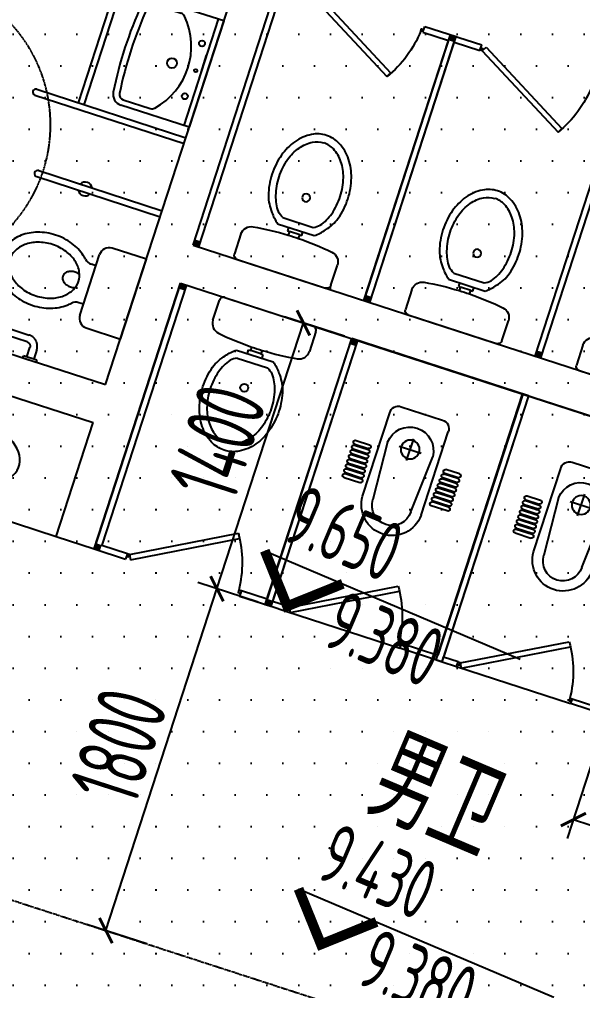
# Model space of a CAD drawing. Extents: x 11778731 to 12007717, y -6694179 to -6363962.
# Drawn here: x 11950572 to 11953391, y -6393842 to -6388979 of the extents above; entities that cross this region are included whole.
import ezdxf
from ezdxf.enums import TextEntityAlignment as Align

# ---------------------------------------------------------------- set-up
doc = ezdxf.new("R2010")
doc.units = 0
doc.header["$LTSCALE"] = 10
doc.header["$MEASUREMENT"] = 0
for name, pattern in [('A3-RG-axis-100$0$CENTER', [2, 1.25, -0.25, 0.25, -0.25]), ('A3-RX-3F$0$AUDIT_I_130807214254-2', [0]), ('A3-RX-3F$0$HIDDEN', [0.375, 0.25, -0.125])]:
    doc.linetypes.add(name, pattern=pattern)
for name, color, linetype in [('A3-RB-3F-100$0$A-DIMS-100', 1, 'Continuous'), ('A3-RG-axis-100$0$A-GRID', 1, 'A3-RG-axis-100$0$CENTER'), ('A3-RI-3F$0$A-HATCH', 8, 'Continuous'), ('A3-RI-3F$0$A-WALL', 7, 'Continuous'), ('A3-RX-3F$0$A-FIXT', 55, 'Continuous'), ('A3-RX-3F$0$A-SYMB-SHAF', 190, 'Continuous'), ('A3-RX-3F$0$B1-WC-FIXT', 55, 'A3-RX-3F$0$AUDIT_I_130807214254-2'), ('A3-SYMB-3F-100$0$A-SYMB', 4, 'Continuous'), ('A3-SYMB-3F-100$0$A-SYMB-AREA', 4, 'Continuous'), ('A3-SYMB-3F-100$0$A-SYMB-NAME', 4, 'Continuous'), ('A3-SYMB-3F-100$0$A-SYMB-NAME-E', 4, 'Continuous')]:
    doc.layers.add(name, color=color, linetype=linetype)
doc.styles.add('A3-RB-3F-100$0$XD2008', font='xd-hzs.shx', dxfattribs={"width": 0.7, "bigfont": 'xd-hztxt.shx'})
doc.styles.add('A3-SYMB-3F-100$0$ECADI', font='hzs.shx', dxfattribs={"width": 0.7, "bigfont": 'hztxt.shx'})
doc.styles.add('A3-SYMB-3F-100$0$XD2008', font='hzs.shx', dxfattribs={"width": 0.7, "bigfont": 'hztxt.shx'})
doc.dimstyles.new('A3-RB-3F-100$0$XD100$0', dxfattribs={"dimscale": 100, "dimtxt": 3.5, "dimasz": 1, "dimexe": 1, "dimexo": 2, "dimgap": 0.5, "dimtad": 1, "dimdec": 0, "dimdsep": 46, "dimtxsty": 'A3-RB-3F-100$0$XD2008', "dimblk1": 'A3-RB-3F-100$0$_ARCHTICK', "dimblk2": 'A3-RB-3F-100$0$_ARCHTICK', "dimsah": 1, "dimcen": 2.5, "dimclrt": 4, "dimaunit": 1, "dimadec": 0, "dimazin": 0, "dimtfac": 1, "dimtdec": 0, "dimtix": 1, "dimtmove": 0, "dimatfit": 3, "dimfxl": 0, "dimtolj": 1, "dimtzin": 0, "dimarcsym": 0})

# ---------------------------------------------------------------- blocks, each defined once
blk = doc.blocks.new('A3-RI-3F')
at = {"layer": 'A3-RI-3F$0$A-HATCH'}
h = blk.add_hatch(dxfattribs=at)
h.set_pattern_fill('DOTS', color=256, scale=100, style=0)
h.set_pattern_definition([(0, (0, 0), (79.375, 158.75), [0, -158.75])])
h.paths.add_polyline_path([(11946737.1, -6391577), (11948653, -6385680.5), (11951648.8, -6386653.9), (11951711, -6386463.8), (11951758.1, -6386479.1), (11952036.3, -6385623.2), (11956268.5, -6386998.3), (11953595.5, -6395224.9), (11948982.8, -6393726.2), (11949060.1, -6393488.4), (11949440.5, -6393612), (11949780.4, -6392565.9)])
h.paths.add_polyline_path([(11954460.7, -6392562), (11954831.5, -6391420.7), (11954137.3, -6391195.1), (11953766.4, -6392336.4)], flags=16)
at = {"layer": 'A3-RI-3F$0$A-WALL'}
for p, q in [((11951441, -6390108.8), (11951873.6, -6388777.3)), ((11951003.6, -6390807.8), (11951621.6, -6388905.7)), ((11951441, -6390108.8), (11954893.3, -6391230.5)), ((11948259.8, -6390126.6), (11950941.8, -6390998)), ((11948958.8, -6390143.4), (11951003.6, -6390807.8)), ((11950946.6, -6391630.5), (11951379.2, -6390299)), ((11951379.2, -6390299), (11953947.1, -6391133.3)), ((11950756.4, -6391568.6), (11950941.8, -6390998)), ((11950756.4, -6391568.6), (11950946.6, -6391630.5))]:
    blk.add_line(p, q, dxfattribs=at)
blk = doc.blocks.new('A3-RG-axis-100')
at = {"layer": 'A3-RG-axis-100$0$A-GRID'}
blk.add_line((11940623, -6390168.8), (12004268, -6410848.3), dxfattribs=at)
blk = doc.blocks.new('A3-SYMB-3F-100$0$ECADI-TAG-ROOM')
at = {"layer": 'A3-SYMB-3F-100$0$A-SYMB-AREA', "style": 'A3-SYMB-3F-100$0$ECADI', "width": 0.7}
blk.add_attdef('340M2', text='', height=2.5, dxfattribs=at).set_placement((7.167, -1.75), align=Align.MIDDLE_LEFT)
at = {"layer": 'A3-SYMB-3F-100$0$A-SYMB-NAME', "style": 'A3-SYMB-3F-100$0$ECADI', "width": 0.7}
blk.add_attdef('CHINESENAME', (-5.125, 0.088), '', height=4.5, dxfattribs=at)
at = {"layer": 'A3-SYMB-3F-100$0$A-SYMB-NAME-E', "style": 'A3-SYMB-3F-100$0$ECADI', "width": 0.7}
for tag, p in [('ENGLISHHIGH', (-5.125, 8.04)), ('ENGLISHLOW', (-5.125, 4.84))]:
    blk.add_attdef(tag, p, '', height=2.5, dxfattribs=at)
blk = doc.blocks.new('A3-SYMB-3F-100$0$ECADI-TAG-HGHT（国标）')
at = {"color": 1}
blk.add_line((-2.121, 2.121), (11.768, 2.121), dxfattribs=at)
at = {"color": 1, "const_width": 0.5}
blk.add_lwpolyline([(-2.121, 2.121), (0, 0), (2.121, 2.121)], dxfattribs=at)
at = {"color": 1}
blk.add_point((-1.481, 4.6), dxfattribs=at)
at = {"style": 'A3-SYMB-3F-100$0$XD2008', "width": 0.7}
blk.add_attdef('FL', text='', height=3, dxfattribs=at).set_placement((-2.689, 2.967), align=Align.RIGHT)
for tag, p in [('F.F.L.', (2.284, 2.967)), ('T.O.S.', (2.284, -1.104))]:
    blk.add_attdef(tag, p, '', height=3, dxfattribs=at)
blk = doc.blocks.new('A3-SYMB-3F-100')
at = {"layer": 'A3-SYMB-3F-100$0$A-SYMB'}
ref = blk.add_blockref('A3-SYMB-3F-100$0$ECADI-TAG-HGHT（国标）', (11951912.6, -6391917.6), dxfattribs=dict(at, xscale=100, yscale=99.99999999999999, rotation=337))
ref.add_attrib('F.F.L.', '9.650', (11951877.8, -6391580.5), dxfattribs={"layer": '0', "height": 300, "rotation": 337, "style": 'A3-SYMB-3F-100$0$XD2008', "width": 0.7})
ref.add_attrib('T.O.S.', '9.380', (11952079.7, -6392108.5), dxfattribs={"layer": '0', "height": 300, "rotation": 337, "style": 'A3-SYMB-3F-100$0$XD2008', "width": 0.7})
ref = blk.add_blockref('A3-SYMB-3F-100$0$ECADI-TAG-ROOM', (11952757.5, -6393156.8), dxfattribs=dict(at, xscale=99.99999999989046, yscale=100.0000000001164, rotation=337))
ref.add_attrib('CHINESENAME', '男卫', (11952289.2, -6392948.5), dxfattribs={"height": 450, "rotation": 337, "style": 'A3-SYMB-3F-100$0$ECADI', "width": 0.7})
ref = blk.add_blockref('A3-SYMB-3F-100$0$ECADI-TAG-HGHT（国标）', (11952081.6, -6393611), dxfattribs=dict(at, xscale=100, yscale=99.99999999999999, rotation=337))
ref.add_attrib('F.F.L.', '9.430', (11952046.8, -6393273.9), dxfattribs={"layer": '0', "height": 300, "rotation": 337, "style": 'A3-SYMB-3F-100$0$XD2008', "width": 0.7})
ref.add_attrib('T.O.S.', '9.380', (11952248.6, -6393801.9), dxfattribs={"layer": '0', "height": 300, "rotation": 337, "style": 'A3-SYMB-3F-100$0$XD2008', "width": 0.7})
blk = doc.blocks.new('A3-RB-3F-100$0$_ARCHTICK')
at = {"color": 0, "linetype": 'ByBlock', "const_width": 0.15}
blk.add_lwpolyline([(-0.5, -0.5), (0.5, 0.5)], dxfattribs=at)
blk = doc.blocks.new('*D977')
at = {"layer": 'A3-RB-3F-100$0$A-DIMS-100', "color": 0, "lineweight": -2}
for p, q in [((11951561, -6391830.1), (11951993.6, -6390498.6)), ((11952199.2, -6390565.4), (11951898.5, -6390467.7)), ((11951766.5, -6391896.9), (11951465.9, -6391799.2))]:
    blk.add_line(p, q, dxfattribs=at)
at = {"layer": 'A3-RB-3F-100$0$A-DIMS-100', "color": 0, "lineweight": -2, "xscale": 100, "yscale": 100, "zscale": 100}
for p, rotation in [((11951993.6, -6390498.6), 71.99999999990527), ((11951561, -6391830.1), 251.9999999999052)]:
    blk.add_blockref('A3-RB-3F-100$0$_ARCHTICK', p, dxfattribs=dict(at, rotation=rotation))
at = {"layer": 'A3-RB-3F-100$0$A-DIMS-100', "color": 4, "insert": (11951563.3, -6391094.8), "char_height": 350, "attachment_point": 5, "rotation": 72, "style": 'A3-RB-3F-100$0$XD2008'}
blk.add_mtext('\\A1;1400', dxfattribs=at)
blk = doc.blocks.new('*D978')
at = {"layer": 'A3-RB-3F-100$0$A-DIMS-100', "color": 0, "lineweight": -2}
for p, q in [((11951766.5, -6391896.9), (11951465.9, -6391799.2)), ((11951004.8, -6393542), (11951561, -6391830.1)), ((11951210.3, -6393608.8), (11950909.7, -6393511.1))]:
    blk.add_line(p, q, dxfattribs=at)
at = {"layer": 'A3-RB-3F-100$0$A-DIMS-100', "color": 0, "lineweight": -2, "xscale": 100, "yscale": 100, "zscale": 100}
for p, rotation in [((11951561, -6391830.1), 71.99999999992693), ((11951004.8, -6393542), 251.9999999999269)]:
    blk.add_blockref('A3-RB-3F-100$0$_ARCHTICK', p, dxfattribs=dict(at, rotation=rotation))
at = {"layer": 'A3-RB-3F-100$0$A-DIMS-100', "color": 4, "insert": (11951068.9, -6392616.5), "char_height": 350, "attachment_point": 5, "rotation": 72, "style": 'A3-RB-3F-100$0$XD2008'}
blk.add_mtext('\\A1;1800', dxfattribs=at)
blk = doc.blocks.new('*D979')
at = {"layer": 'A3-RB-3F-100$0$A-DIMS-100', "color": 0, "lineweight": -2}
for p, q in [((11951904.5, -6388682.2), (11952059.4, -6388205.4)), ((11952028.5, -6388300.5), (11955480.9, -6389422.3)), ((11955356.9, -6389803.9), (11955511.8, -6389327.2))]:
    blk.add_line(p, q, dxfattribs=at)
at = {"layer": 'A3-RB-3F-100$0$A-DIMS-100', "color": 0, "lineweight": -2, "xscale": 100, "yscale": 100, "zscale": 100}
for p, rotation in [((11952028.5, -6388300.5), 161.9999998645368), ((11955480.9, -6389422.3), 341.9999998645368)]:
    blk.add_blockref('A3-RB-3F-100$0$_ARCHTICK', p, dxfattribs=dict(at, rotation=rotation))
at = {"layer": 'A3-RB-3F-100$0$A-DIMS-100', "color": 4, "insert": (11953824.2, -6388647.4), "char_height": 350, "attachment_point": 5, "rotation": 342, "style": 'A3-RB-3F-100$0$XD2008'}
blk.add_mtext('\\A1;3630', dxfattribs=at)
blk = doc.blocks.new('*D1080')
at = {"layer": 'A3-RB-3F-100$0$A-DIMS-100', "color": 0, "lineweight": -2}
for p, q in [((11950008.1, -6394059.3), (11950264.6, -6393269.9)), ((11950925.9, -6394357.5), (11949913, -6394028.4)), ((11949946.3, -6394249.5), (11950008.1, -6394059.3)), ((11950864.1, -6394547.7), (11949851.2, -6394218.6))]:
    blk.add_line(p, q, dxfattribs=at)
at = {"layer": 'A3-RB-3F-100$0$A-DIMS-100', "color": 0, "lineweight": -2, "xscale": 100, "yscale": 100, "zscale": 100}
for p, rotation in [((11950008.1, -6394059.3), 72.00000000019114), ((11949946.3, -6394249.5), 252.0000000001912)]:
    blk.add_blockref('A3-RB-3F-100$0$_ARCHTICK', p, dxfattribs=dict(at, rotation=rotation))
at = {"layer": 'A3-RB-3F-100$0$A-DIMS-100', "color": 4, "insert": (11949937.8, -6393547.5), "char_height": 350, "attachment_point": 5, "rotation": 72, "style": 'A3-RB-3F-100$0$XD2008'}
blk.add_mtext('\\A1;200', dxfattribs=at)
blk = doc.blocks.new('*D1086')
at = {"layer": 'A3-RB-3F-100$0$A-DIMS-100', "color": 0, "lineweight": -2}
for p, q in [((11953452.6, -6392655), (11953314.1, -6393081.2)), ((11954337.1, -6392942.4), (11954198.6, -6393368.6)), ((11953345, -6392986.1), (11954229.5, -6393273.5))]:
    blk.add_line(p, q, dxfattribs=at)
at = {"layer": 'A3-RB-3F-100$0$A-DIMS-100', "color": 0, "lineweight": -2, "xscale": 100, "yscale": 100, "zscale": 100}
for p, rotation in [((11953345, -6392986.1), 162.0000000157646), ((11954229.5, -6393273.5), 342.0000000157646)]:
    blk.add_blockref('A3-RB-3F-100$0$_ARCHTICK', p, dxfattribs=dict(at, rotation=rotation))
at = {"layer": 'A3-RB-3F-100$0$A-DIMS-100', "color": 4, "insert": (11953856.8, -6392915.8), "char_height": 350, "attachment_point": 5, "rotation": 342, "style": 'A3-RB-3F-100$0$XD2008'}
blk.add_mtext('\\A1;930', dxfattribs=at)
blk = doc.blocks.new('A3-RX-3F$0$A-1-1-X-toilel$0$A-1-10-01~10(B1~wd)$0$A1088D2A')
for p, q in [((-0.43, 0), (0.43, 0)), ((-0.47, -0.2353), (-0.47, -0.04)), ((0.47, -0.04), (0.47, -0.2353)), ((-0.1763, -0.431), (0.1809, -0.431)), ((-0.07, -0.3957), (-0.05, -0.3957)), ((-0.07, -0.431), (-0.07, -0.3957)), ((-0.05, -0.3957), (-0.05, -0.3605)), ((0.05, -0.3957), (-0.05, -0.3957)), ((0.05, -0.3605), (0.05, -0.3957)), ((0.05, -0.3957), (0.07, -0.3957)), ((0.07, -0.3957), (0.07, -0.431)), ((-0.1484, -0.4997), (0.1484, -0.4997))]:
    blk.add_line(p, q)
for points in [[(0.0023, -1.35, -0.128381), (-0.1331, -1.3146, -0.106268), (-0.2594, -1.2034, -0.085065), (-0.3382, -1.047, -0.074422), (-0.3678, -0.8494, -0.074422), (-0.3382, -0.6518, -0.093985), (-0.2594, -0.5143, -0.073872), (-0.1763, -0.431, -0.130921)], [(0.1809, -0.431, -0.073872), (0.264, -0.5143, -0.093985), (0.3428, -0.6518, -0.074422), (0.3724, -0.8494, -0.074422), (0.3428, -1.047, -0.085065), (0.264, -1.2034, -0.106268), (0.1378, -1.3146, -0.128381), (0.0023, -1.35, -0.130921)], [(-0.1484, -0.4997, 0.073654), (-0.2043, -0.5395, 0.085065), (-0.2718, -0.6735, 0.074422), (-0.2982, -0.8494, 0.074422), (-0.2718, -1.0253, 0.085065), (-0.2043, -1.1593, 0.106268), (-0.1015, -1.2499, 0.128381), (-0.0023, -1.2758, 0.131396)], [(0.1484, -0.4997, -0.073654), (0.2043, -0.5395, -0.085065), (0.2718, -0.6735, -0.074422), (0.2982, -0.8494, -0.074422), (0.2718, -1.0253, -0.085065), (0.2043, -1.1593, -0.106268), (0.1015, -1.2499, -0.128381), (0.0023, -1.2758, -0.131396)]]:
    blk.add_lwpolyline(points, format="xyb")
blk.add_circle((0, -0.7407), 0.037)
for centre, radius, start, end in [((0.43, -0.04), 0.04, 0, 90), ((-0.43, -0.04), 0.04, 90, 180), ((-0.37, -0.2353), 0.1, 180, 262.06814), ((0.37, -0.2353), 0.1, 277.93186, 0), ((0, 2.4203), 2.7813, 262.06814, 268.96991), ((0, 2.4203), 2.7813, 271.03009, 277.93186), ((0, 2.4203), 2.7813, 268.96991, 271.03009)]:
    blk.add_arc(centre, radius, start, end)
blk = doc.blocks.new('A3-RX-3F$0$A-1-1-X-toilel$0$A-1-10-01~10(B1~wd)$0$A1088D2B')
for p, q in [((-465, 0), (-465, -1400)), ((-435, 0), (-435, -1370)), ((435, 0), (435, -1370)), ((465, 0), (465, -1400)), ((-289.1, -1372.6), (197.8, -1102.6)), ((197.8, -1102.6), (210.9, -1125.3)), ((-275.9, -1395.3), (210.9, -1125.3)), ((-465, -1400), (-300, -1400)), ((-435, -1370), (-300, -1370)), ((-300, -1370), (-300, -1400)), ((-289.1, -1372.6), (-275.9, -1395.3)), ((300, -1370), (435, -1370)), ((300, -1370), (300, -1400)), ((300, -1400), (465, -1400))]:
    blk.add_line(p, q)
for points in [[(-299.8, -1384.1), (-289.1, -1384.1), (-289.1, -1372.6), (-299.8, -1372.6)], [(300, -1372.6), (288, -1372.6), (288, -1384.1), (300, -1384.1)]]:
    blk.add_lwpolyline(points)
blk.add_arc((-270.5, -1409.4), 559.9, 3.7719, 33.231)
for points in [[(-465, -30), (-435, -30), (-465, 0), (-435, 0)], [(435, -30), (465, -30), (435, 0), (465, 0)], [(-465, -1400), (-435, -1400), (-465, -1370), (-435, -1370)], [(435, -1400), (465, -1400), (435, -1370), (465, -1370)]]:
    blk.add_trace(points)
at = {"xscale": 540, "yscale": 540, "zscale": 540}
blk.add_blockref('A3-RX-3F$0$A-1-1-X-toilel$0$A-1-10-01~10(B1~wd)$0$A1088D2A', (0, 0), dxfattribs=at)
blk = doc.blocks.new('A3-RX-3F$0$_LV1')
for p, q in [((-280, 0), (280, 0)), ((-280, 0), (-280, -360.7)), ((280, 0), (280, -360.7)), ((-280, -29), (280, -29)), ((0.2, -29), (-89.8, -29)), ((-89.8, -29), (90.2, -29)), ((-250.9, -356.5), (-250.9, -214.3)), ((251.3, -356.4), (251.3, -214.6))]:
    blk.add_line(p, q)
for centre, radius in [((-138.9, -69.1), 15), ((0, -56.7), 8), ((138.9, -69.1), 15), ((0.9, -181.6), 24.9)]:
    blk.add_circle(centre, radius)
for centre, radius, start, end in [((0, -452.1), 353.9, 46.7581, 133.1543), ((-222.9, -214.3), 28, 133.1543, 180), ((223.3, -214.6), 28, 0, 46.7581), ((-224, -360.7), 56, 180, 263.481), ((-222.9, -356.5), 28, 180, 263.4984), ((0, 1599.6), 1996.7, 263.4984, 276.5122), ((223.3, -356.4), 28, 276.5122, 0), ((224, -360.7), 56, 276.519, 0), ((0, 1599.6), 2029, 263.481, 276.519)]:
    blk.add_arc(centre, radius, start, end)
blk = doc.blocks.new('A3-RX-3F$0$_LV5')
for p, q in [((210.1, 0), (-210.1, 0)), ((-210.1, 0), (-210.1, -180)), ((210.1, -180), (210.1, 0)), ((160.1, -230), (-160.1, -230)), ((-101.4, -230), (-101.4, -254.3)), ((101.4, -230), (101.4, -254.1))]:
    blk.add_line(p, q)
blk.add_lwpolyline([(-135.1, -469.4, 0.080312), (-123, -544.2, 0.089014), (-91.8, -601.5, 0.104918), (-45.6, -639.3, 0.119812), (0.1, -650.4, 0.119812), (45.8, -639.3, 0.104918), (92, -601.5, 0.089014), (123.2, -544.2, 0.080312), (135.3, -469.4, 0.080312), (123.2, -394.6, 0.089014), (92, -337.3, 0.104918), (45.8, -299.5, 0.119812), (0.1, -288.4, 0.119812), (-45.6, -299.5, 0.104918), (-91.8, -337.3, 0.089014), (-123, -394.6, 0.080312)], format="xyb", close=True)
for points in [[(-38.7, -318.5, 0.073567), (-35.6, -339.5, 0.084454), (-27.4, -356, 0.10642), (-14.1, -367.8, 0.129709), (0, -371.5, 0.129709), (14.1, -367.8, 0.10642), (27.4, -356, 0.084454), (35.6, -339.5, 0.073567), (38.7, -318.5, 0.073567), (35.6, -297.5, 0.014016), (34.7, -294.6, 0.10642)], [(-34.7, -294.7, 0.013578), (-35.6, -297.5, 0.073567), (-38.7, -318.5, 0.073567)]]:
    blk.add_lwpolyline(points, format="xyb")
for centre, radius, start, end in [((-160.1, -180), 50, 180, 270), ((160.1, -180), 50, 270, 0), ((20.4, -427.3), 193.8, 134.8144, 141.2863), ((-151.4, -254.3), 50, 314.8144, 0), ((151.4, -254.1), 50, 180, 225.2555), ((-20.2, -427.3), 193.8, 38.7137, 45.2555), ((52.2, -452.8), 234.6, 141.2863, 161.6333), ((-52, -452.8), 234.6, 18.3667, 38.7137), ((102.3, -469.4), 287.4, 161.6333, 180), ((-102.1, -469.4), 287.4, 0, 18.3667), ((102.3, -469.4), 287.4, 180, 198.3667), ((-102.1, -469.4), 287.4, 341.6333, 0), ((52.2, -486), 234.6, 198.3667, 218.7137), ((-52, -486), 234.6, 321.2863, 341.6333), ((20.4, -511.6), 193.8, 218.7137, 242.6714), ((-20.2, -511.6), 193.8, 297.3286, 321.2863), ((0.1, -550.8), 149.6, 242.6714, 270), ((0.1, -550.8), 149.6, 270, 297.3286)]:
    blk.add_arc(centre, radius, start, end)
blk = doc.blocks.new('A3-RX-3F$0$J-手盆-528x388-b')
for p, q in [((-24, -112), (-24, -24)), ((24, -24), (24, -112))]:
    blk.add_line(p, q)
for centre, radius in [((-72, -34), 24), ((72, -34), 24), ((0, -207), 20)]:
    blk.add_circle(centre, radius)
at = {"extrusion": (0, 0, -1)}
for centre, start_param, end_param in [((0, -24), 5.497787, 8.63938), ((0, -112), 2.356194, 5.497787)]:
    blk.add_ellipse(centre, major_axis=(-17, 17), ratio=1, start_param=start_param, end_param=end_param, dxfattribs=at)
blk.add_ellipse((0, -230), major_axis=(-264, 0), ratio=0.606061, start_param=4.803424, end_param=10.90454)
blk = doc.blocks.new('A3-RX-3F$0$BI-W-db')
at = {"layer": 'A3-RX-3F$0$A-FIXT'}
for p, q in [((-10343.2, 5642.9), (-10343.2, 6572.9)), ((-8943.2, 6572.9), (-10343.2, 6572.9)), ((-8943.2, 6572.9), (-8943.2, 6542.5)), ((-10343.2, 6542.5), (-8968.6, 6542.5)), ((-8943.2, 6542.5), (-8968.6, 6542.5)), ((-8968.6, 6465.4), (-8968.6, 6542.5)), ((-8943.2, 6542.5), (-8943.2, 6465.4)), ((-8966, 6454.5), (-9236, 5967.6)), ((-8943.3, 6441.4), (-9213.3, 5954.5)), ((-8943.2, 6465.4), (-8968.6, 6465.4)), ((-8966, 6454.5), (-8943.3, 6441.4)), ((-8943.2, 6465.4), (-8943.2, 5865.4)), ((-9855.1, 6404.5), (-9855.1, 6404.5)), ((-9845.1, 6394.5), (-9845.1, 6324)), ((-9840.1, 6394.5), (-9840.1, 6322)), ((-9830.1, 6404.5), (-9830.1, 6404.5)), ((-9820.1, 6394.5), (-9820.1, 6322)), ((-9815.1, 6394.5), (-9815.1, 6320.1)), ((-9805.1, 6404.5), (-9805.1, 6404.5)), ((-9795.1, 6394.5), (-9795.1, 6320.1)), ((-9790.1, 6394.5), (-9790.1, 6318.1)), ((-9780.1, 6404.5), (-9780.1, 6404.5)), ((-9770.1, 6394.5), (-9770.1, 6318.1)), ((-9765.1, 6394.5), (-9765.1, 6316.2)), ((-9755.1, 6404.5), (-9755.1, 6404.5)), ((-9745.1, 6394.5), (-9745.1, 6316.2)), ((-9740.1, 6394.5), (-9740.1, 6314.2)), ((-9730.1, 6404.5), (-9730.1, 6404.5)), ((-9720.1, 6394.5), (-9720.1, 6314.2)), ((-9715.1, 6394.5), (-9715.1, 6312.3)), ((-9705.1, 6404.5), (-9705.1, 6404.5)), ((-9695.1, 6394.5), (-9695.1, 6312.3)), ((-9690.1, 6394.5), (-9690.1, 6310.4)), ((-9680.1, 6404.5), (-9680.1, 6404.5)), ((-9670.1, 6394.5), (-9670.1, 6310.4)), ((-9608.8, 6276.6), (-10047.7, 6276.6)), ((-9855.1, 6314), (-9855.1, 6314)), ((-9830.1, 6314), (-9830.1, 6314)), ((-9830.1, 6312), (-9830.1, 6312)), ((-9805.1, 6314), (-9805.1, 6314)), ((-9805.1, 6310.1), (-9805.1, 6310.1)), ((-9780.1, 6308.1), (-9780.1, 6308.1)), ((-9755.1, 6306.2), (-9755.1, 6306.2)), ((-9730.1, 6304.2), (-9730.1, 6304.2)), ((-9705.1, 6302.3), (-9705.1, 6302.3)), ((-9680.1, 6300.4), (-9680.1, 6300.4)), ((-10095.1, 6231.1), (-10095.1, 6014.2)), ((-9905.1, 6241.3), (-9608.8, 6222.7)), ((-9905.1, 6179.8), (-9905.1, 6065.5)), ((-9848, 6122.7), (-9962.3, 6122.7)), ((-9608.8, 6022.7), (-9905.1, 6004)), ((-9608.8, 5968.8), (-10047.7, 5968.8)), ((-9805.1, 5935.3), (-9805.1, 5935.3)), ((-9805.1, 5935.3), (-9805.1, 5935.3)), ((-9780.1, 5937.3), (-9780.1, 5937.3)), ((-9780.1, 5937.3), (-9780.1, 5937.3)), ((-9755.1, 5939.2), (-9755.1, 5939.2)), ((-9755.1, 5939.2), (-9755.1, 5939.2)), ((-9730.1, 5941.1), (-9730.1, 5941.1)), ((-9730.1, 5941.1), (-9730.1, 5941.1)), ((-9705.1, 5943.1), (-9705.1, 5943.1)), ((-9705.1, 5943.1), (-9705.1, 5943.1)), ((-9690.1, 5850.9), (-9690.1, 5935)), ((-9690.1, 5850.9), (-9690.1, 5935)), ((-9680.1, 5945), (-9680.1, 5945)), ((-9680.1, 5945), (-9680.1, 5945)), ((-9670.1, 5850.9), (-9670.1, 5935)), ((-9670.1, 5850.9), (-9670.1, 5935)), ((-9865.1, 5850.9), (-9865.1, 5921.4)), ((-9865.1, 5850.9), (-9865.1, 5921.4)), ((-9855.1, 5931.4), (-9855.1, 5931.4)), ((-9855.1, 5931.4), (-9855.1, 5931.4)), ((-9845.1, 5850.9), (-9845.1, 5921.4)), ((-9845.1, 5850.9), (-9845.1, 5921.4)), ((-9840.1, 5850.9), (-9840.1, 5923.4)), ((-9840.1, 5850.9), (-9840.1, 5923.4)), ((-9830.1, 5933.4), (-9830.1, 5933.4)), ((-9830.1, 5933.4), (-9830.1, 5933.4)), ((-9830.1, 5931.4), (-9830.1, 5931.4)), ((-9830.1, 5931.4), (-9830.1, 5931.4)), ((-9820.1, 5850.9), (-9820.1, 5923.4)), ((-9820.1, 5850.9), (-9820.1, 5923.4)), ((-9815.1, 5850.9), (-9815.1, 5925.3)), ((-9815.1, 5850.9), (-9815.1, 5925.3)), ((-9805.1, 5931.4), (-9805.1, 5931.4)), ((-9805.1, 5931.4), (-9805.1, 5931.4)), ((-9795.1, 5850.9), (-9795.1, 5925.3)), ((-9795.1, 5850.9), (-9795.1, 5925.3)), ((-9790.1, 5850.9), (-9790.1, 5927.3)), ((-9790.1, 5850.9), (-9790.1, 5927.3)), ((-9770.1, 5850.9), (-9770.1, 5927.3)), ((-9770.1, 5850.9), (-9770.1, 5927.3)), ((-9765.1, 5850.9), (-9765.1, 5929.2)), ((-9765.1, 5850.9), (-9765.1, 5929.2)), ((-9745.1, 5850.9), (-9745.1, 5929.2)), ((-9745.1, 5850.9), (-9745.1, 5929.2)), ((-9740.1, 5850.9), (-9740.1, 5931.1)), ((-9740.1, 5850.9), (-9740.1, 5931.1)), ((-9720.1, 5850.9), (-9720.1, 5931.1)), ((-9720.1, 5850.9), (-9720.1, 5931.1)), ((-9715.1, 5850.9), (-9715.1, 5933.1)), ((-9715.1, 5850.9), (-9715.1, 5933.1)), ((-9695.1, 5850.9), (-9695.1, 5933.1)), ((-9695.1, 5850.9), (-9695.1, 5933.1)), ((-9855.1, 5840.9), (-9855.1, 5840.9)), ((-9855.1, 5840.9), (-9855.1, 5840.9)), ((-9830.1, 5840.9), (-9830.1, 5840.9)), ((-9830.1, 5840.9), (-9830.1, 5840.9)), ((-9805.1, 5840.9), (-9805.1, 5840.9)), ((-9805.1, 5840.9), (-9805.1, 5840.9)), ((-9780.1, 5840.9), (-9780.1, 5840.9)), ((-9780.1, 5840.9), (-9780.1, 5840.9)), ((-9755.1, 5840.9), (-9755.1, 5840.9)), ((-9755.1, 5840.9), (-9755.1, 5840.9)), ((-9730.1, 5840.9), (-9730.1, 5840.9)), ((-9730.1, 5840.9), (-9730.1, 5840.9)), ((-9705.1, 5840.9), (-9705.1, 5840.9)), ((-9705.1, 5840.9), (-9705.1, 5840.9)), ((-9680.1, 5840.9), (-9680.1, 5840.9)), ((-9680.1, 5840.9), (-9680.1, 5840.9)), ((-8968.6, 5865.4), (-8968.6, 5672.9)), ((-8968.6, 5865.4), (-8943.2, 5865.4)), ((-8943.2, 5642.9), (-8943.2, 5865.4)), ((-10343.2, 5672.9), (-8968.6, 5672.9)), ((-10343.2, 5642.9), (-8943.2, 5642.9))]:
    blk.add_line(p, q, dxfattribs=at)
for points in [[(-8954.5, 6465.3), (-8954.5, 6454.5), (-8966, 6454.5), (-8966, 6465.3)], [(-9865.1, 6394.5), (-9865.1, 6324)], [(-8966, 5865.5), (-8966, 5877.4), (-8954.5, 5877.4), (-8954.5, 5865.5)]]:
    blk.add_lwpolyline(points, dxfattribs=at)
blk.add_circle((-9905.1, 6122.7), 47.1, dxfattribs=at)
for centre, radius, start, end in [((-9855.1, 6394.5), 10, 90, 180), ((-9855.1, 6394.5), 10, 0, 90), ((-9830.1, 6394.5), 10, 90, 180), ((-9830.1, 6394.5), 10, 0, 90), ((-9805.1, 6394.5), 10, 90, 180), ((-9805.1, 6394.5), 10, 0, 90), ((-9780.1, 6394.5), 10, 90, 180), ((-9780.1, 6394.5), 10, 0, 90), ((-9755.1, 6394.5), 10, 90, 180), ((-9755.1, 6394.5), 10, 0, 90), ((-9730.1, 6394.5), 10, 90, 180), ((-9730.1, 6394.5), 10, 0, 90), ((-9705.1, 6394.5), 10, 90, 180), ((-9705.1, 6394.5), 10, 0, 90), ((-9680.1, 6394.5), 10, 90, 180), ((-9680.1, 6394.5), 10, 0, 90), ((-9855.1, 6324), 10, 180, 270), ((-9855.1, 6324), 10, 270, 0), ((-10051.4, 6233), 43.8, 85.1451, 182.4127), ((-9830.1, 6322), 10, 180, 270), ((-9830.1, 6322), 10, 270, 0), ((-9805.1, 6320.1), 10, 180, 270), ((-9805.1, 6320.1), 10, 270, 0), ((-9780.1, 6318.1), 10, 180, 270), ((-9780.1, 6318.1), 10, 270, 0), ((-9755.1, 6316.2), 10, 180, 270), ((-9755.1, 6316.2), 10, 270, 0), ((-9730.1, 6314.2), 10, 180, 270), ((-9730.1, 6314.2), 10, 270, 0), ((-9705.1, 6312.3), 10, 180, 270), ((-9705.1, 6312.3), 10, 270, 0), ((-9680.1, 6310.4), 10, 180, 270), ((-9680.1, 6310.4), 10, 270, 0), ((-9614.1, 6122.7), 154, 271.9788, 88.0212), ((-9898.8, 6122.7), 118.8, 93.0487, 266.9513), ((-9610.2, 6122.7), 100, 270.775, 89.225), ((-10051.4, 6012.4), 43.8, 177.5873, 274.8549), ((-9805.1, 5925.3), 10, 90, 180), ((-9805.1, 5925.3), 10, 90, 180), ((-9805.1, 5925.3), 10, 0, 90), ((-9805.1, 5925.3), 10, 0, 90), ((-9780.1, 5927.3), 10, 90, 180), ((-9780.1, 5927.3), 10, 90, 180), ((-9780.1, 5927.3), 10, 0, 90), ((-9780.1, 5927.3), 10, 0, 90), ((-9755.1, 5929.2), 10, 90, 180), ((-9755.1, 5929.2), 10, 90, 180), ((-9755.1, 5929.2), 10, 0, 90), ((-9755.1, 5929.2), 10, 0, 90), ((-9730.1, 5931.1), 10, 90, 180), ((-9730.1, 5931.1), 10, 90, 180), ((-9730.1, 5931.1), 10, 0, 90), ((-9730.1, 5931.1), 10, 0, 90), ((-9705.1, 5933.1), 10, 90, 180), ((-9705.1, 5933.1), 10, 90, 180), ((-9705.1, 5933.1), 10, 0, 90), ((-9705.1, 5933.1), 10, 0, 90), ((-9680.1, 5935), 10, 90, 180), ((-9680.1, 5935), 10, 90, 180), ((-9680.1, 5935), 10, 0, 90), ((-9680.1, 5935), 10, 0, 90), ((-8929.2, 6436), 559.9, 236.769, 266.2281), ((-9855.1, 5921.4), 10, 90, 180), ((-9855.1, 5921.4), 10, 90, 180), ((-9855.1, 5921.4), 10, 0, 90), ((-9855.1, 5921.4), 10, 0, 90), ((-9830.1, 5923.4), 10, 90, 180), ((-9830.1, 5923.4), 10, 90, 180), ((-9830.1, 5923.4), 10, 0, 90), ((-9830.1, 5923.4), 10, 0, 90), ((-9855.1, 5850.9), 10, 180, 270), ((-9855.1, 5850.9), 10, 180, 270), ((-9855.1, 5850.9), 10, 270, 0), ((-9855.1, 5850.9), 10, 270, 0), ((-9830.1, 5850.9), 10, 180, 270), ((-9830.1, 5850.9), 10, 180, 270), ((-9830.1, 5850.9), 10, 270, 0), ((-9830.1, 5850.9), 10, 270, 0), ((-9805.1, 5850.9), 10, 180, 270), ((-9805.1, 5850.9), 10, 180, 270), ((-9805.1, 5850.9), 10, 270, 0), ((-9805.1, 5850.9), 10, 270, 0), ((-9780.1, 5850.9), 10, 180, 270), ((-9780.1, 5850.9), 10, 180, 270), ((-9780.1, 5850.9), 10, 270, 0), ((-9780.1, 5850.9), 10, 270, 0), ((-9755.1, 5850.9), 10, 180, 270), ((-9755.1, 5850.9), 10, 180, 270), ((-9755.1, 5850.9), 10, 270, 0), ((-9755.1, 5850.9), 10, 270, 0), ((-9730.1, 5850.9), 10, 180, 270), ((-9730.1, 5850.9), 10, 180, 270), ((-9730.1, 5850.9), 10, 270, 0), ((-9730.1, 5850.9), 10, 270, 0), ((-9705.1, 5850.9), 10, 180, 270), ((-9705.1, 5850.9), 10, 180, 270), ((-9705.1, 5850.9), 10, 270, 0), ((-9705.1, 5850.9), 10, 270, 0), ((-9680.1, 5850.9), 10, 180, 270), ((-9680.1, 5850.9), 10, 180, 270), ((-9680.1, 5850.9), 10, 270, 0), ((-9680.1, 5850.9), 10, 270, 0)]:
    blk.add_arc(centre, radius, start, end, dxfattribs=at)
blk = doc.blocks.new('A3-RX-3F')
at = {"layer": 'A3-RX-3F$0$A-FIXT'}
for p, q in [((11950868, -6389396.8), (11951075, -6388759.6)), ((11950896.5, -6389406.1), (11951103.5, -6388768.9)), ((11950658.7, -6389328.9), (11951405.3, -6389571.4)), ((11950649.5, -6389357.4), (11951396, -6389600)), ((11950658.6, -6389766.2), (11951276.7, -6389967.1)), ((11950668.5, -6389735.8), (11951286.6, -6389936.6)), ((11950127, -6390398.9), (11950621.6, -6390559.6)), ((11950610.5, -6390593.9), (11950115.9, -6390433.2)), ((11950609.1, -6390669.1), (11950624.6, -6390621.6)), ((11950658.8, -6390632.7), (11950643.4, -6390680.2)), ((11950589.9, -6390673.4), (11950593, -6390663.9)), ((11950589.9, -6390673.4), (11950656.4, -6390695)), ((11950659.5, -6390685.5), (11950593, -6390663.9)), ((11950659.5, -6390685.5), (11950656.4, -6390695)), ((11948378.7, -6390796.1), (11950756.4, -6391568.6))]:
    blk.add_line(p, q, dxfattribs=at)
for points in [[(11950610.5, -6390593.9), (11950611.3, -6390594.1), (11950612.1, -6390594.5), (11950612.9, -6390594.8), (11950613.7, -6390595.2), (11950614.5, -6390595.6), (11950615.2, -6390596.1), (11950616, -6390596.5), (11950616.7, -6390597.1), (11950617.4, -6390597.6), (11950618.1, -6390598.1), (11950618.7, -6390598.7), (11950619.3, -6390599.4), (11950620, -6390600), (11950620.5, -6390600.7), (11950621.1, -6390601.3), (11950621.6, -6390602.1), (11950622.1, -6390602.8), (11950622.6, -6390603.5), (11950623, -6390604.3), (11950623.4, -6390605.1), (11950623.8, -6390605.9), (11950624.1, -6390606.7), (11950624.4, -6390607.5), (11950624.7, -6390608.3), (11950624.9, -6390609.2), (11950625.1, -6390610), (11950625.3, -6390610.9), (11950625.5, -6390611.8), (11950625.6, -6390612.7), (11950625.6, -6390613.5), (11950625.7, -6390614.4), (11950625.6, -6390615.3), (11950625.6, -6390616.2), (11950625.5, -6390617), (11950625.4, -6390617.9), (11950625.3, -6390618.8), (11950625.1, -6390619.6), (11950624.9, -6390620.5), (11950624.7, -6390621.3), (11950624.6, -6390621.6)], [(11950658.8, -6390632.7), (11950659.5, -6390630.5), (11950660.1, -6390628.2), (11950660.6, -6390626), (11950661, -6390623.7), (11950661.3, -6390621.4), (11950661.5, -6390619.1), (11950661.6, -6390616.8), (11950661.7, -6390614.4), (11950661.6, -6390612.1), (11950661.4, -6390609.8), (11950661.2, -6390607.5), (11950660.9, -6390605.2), (11950660.4, -6390602.9), (11950659.9, -6390600.7), (11950659.3, -6390598.4), (11950658.6, -6390596.2), (11950657.8, -6390594), (11950656.9, -6390591.9), (11950656, -6390589.8), (11950654.9, -6390587.7), (11950653.8, -6390585.7), (11950652.6, -6390583.7), (11950651.3, -6390581.7), (11950650, -6390579.9), (11950648.5, -6390578), (11950647, -6390576.3), (11950645.5, -6390574.6), (11950643.8, -6390572.9), (11950642.1, -6390571.4), (11950640.3, -6390569.9), (11950638.5, -6390568.4), (11950636.6, -6390567.1), (11950634.7, -6390565.8), (11950632.7, -6390564.6), (11950630.7, -6390563.5), (11950628.6, -6390562.4), (11950626.5, -6390561.5), (11950624.4, -6390560.6), (11950622.2, -6390559.8), (11950621.6, -6390559.6)]]:
    blk.add_lwpolyline(points, dxfattribs=at)
for centre, radius, start, end in [((11950654.1, -6389343.1), 15, 72, 252), ((11950663.5, -6389751), 16, 72, 252), ((11950901.3, -6389828.2), 34.8, 9.3593, 134.6407), ((11950901.3, -6389828.2), 34.8, 189.3593, 314.6407)]:
    blk.add_arc(centre, radius, start, end, dxfattribs=at)
at = {"layer": 'A3-RX-3F$0$A-SYMB-SHAF', "linetype": 'A3-RX-3F$0$HIDDEN'}
blk.add_circle((11949976.1, -6389506.5, 0), 750, dxfattribs=at)
at = {"layer": 'A3-RX-3F$0$A-FIXT', "xscale": -1, "rotation": 161.9999998645433}
for p in [(11951883.2, -6390252.5), (11952739.2, -6390530.6), (11953595.2, -6390808.7)]:
    blk.add_blockref('A3-RX-3F$0$A-1-1-X-toilel$0$A-1-10-01~10(B1~wd)$0$A1088D2B', p, dxfattribs=at)
at = {"layer": 'A3-RX-3F$0$A-FIXT'}
for name, p, rotation in [('A3-RX-3F$0$_LV1', (11951508.8, -6389252.8), 251.9999999995501), ('A3-RX-3F$0$_LV5', (11951142.6, -6390379.8), 251.999999999548), ('A3-RX-3F$0$A-1-1-X-toilel$0$A-1-10-01~10(B1~wd)$0$A1088D2B', (11951821.4, -6390442.7), 342.0000001360509), ('A3-RX-3F$0$J-手盆-528x388-b', (11950390, -6390916.5), 341.9999999993802)]:
    blk.add_blockref(name, p, dxfattribs=dict(at, rotation=rotation))
at = {"layer": 'A3-RX-3F$0$B1-WC-FIXT', "xscale": -1, "rotation": 72.000000135784}
for p in [(11955290.2, -6402445.2), (11956146.1, -6402723.3)]:
    blk.add_blockref('A3-RX-3F$0$BI-W-db', p, dxfattribs=at)
blk = doc.blocks.new('A3-RB-3F-100')
at = {"layer": 'A3-RB-3F-100$0$A-DIMS-100'}
for p1, p2, distance, picture, middle in [((11951842.7, -6388872.4), (11955295.1, -6389994.1), 601.3, '*D979', (11953824.2, -6388647.4)), ((11951956.7, -6391958.7), (11952389.4, -6390627.2), 416.1, '*D977', (11951563.3, -6391094.8)), ((11951400.5, -6393670.6), (11951956.7, -6391958.7), 416.1, '*D978', (11951068.9, -6392616.5)), ((11953514.4, -6392464.8), (11954398.9, -6392752.2), -548.1, '*D1086', (11953856.8, -6392915.8))]:
    dim = blk.add_aligned_dim(p1=p1, p2=p2, distance=distance, dimstyle='A3-RB-3F-100$0$XD100$0', dxfattribs=at)
    dim.commit()
    dim.dimension.update_dxf_attribs({"geometry": picture, "text_midpoint": middle})
dim = blk.add_linear_dim(base=(11950008.1, -6394059.3), p1=(11951054.3, -6394609.6), p2=(11951116.1, -6394419.3), angle=72, dimstyle='A3-RB-3F-100$0$XD100$0', dxfattribs=at)
dim.commit()
dim.dimension.update_dxf_attribs({"geometry": '*D1080', "text_midpoint": (11950151.8, -6393617.1), "dimtype": 129})

msp = doc.modelspace()

# ---------------------------------------------------------------- block references
for name in ['A3-RG-axis-100', 'A3-RB-3F-100', 'A3-RI-3F', 'A3-RI-3F', 'A3-RI-3F', 'A3-SYMB-3F-100', 'A3-SYMB-3F-100', 'A3-RX-3F']:
    msp.add_blockref(name, (0, 0))

doc.saveas('drawing.dxf')
